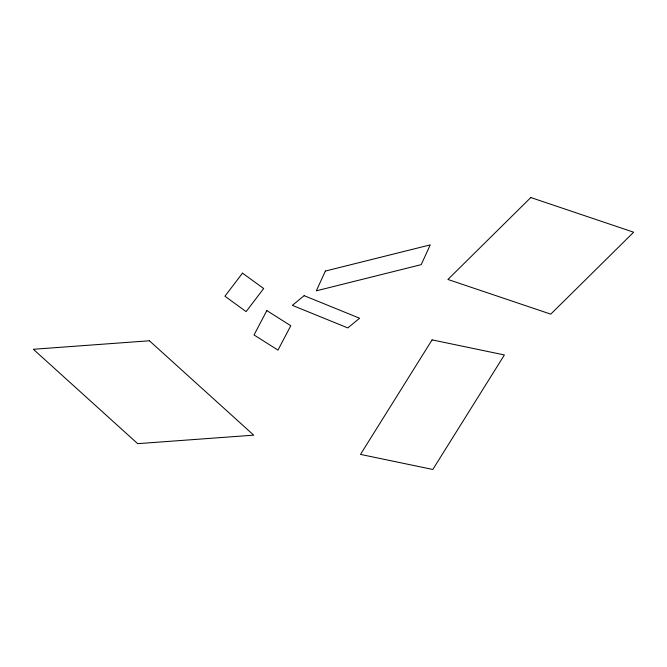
<?xml version="1.0" encoding="UTF-8"?>
<svg xmlns="http://www.w3.org/2000/svg" width="667" height="667" viewBox="0 0 667 667"><rect width="100%" height="100%" fill="white"/><g stroke="black" fill="none" stroke-linecap="round" stroke-linejoin="round"><path stroke-width="1" d="M325.371 271.06L316.341 290.82L421.219 264.641L430.248 244.881L325.371 271.06M266.833 310.597L254.035 334.959L277.981 350.1L290.779 325.729L266.833 310.597M432.091 339.887L360.497 454.402L432.816 469.468L504.402 354.952L432.091 339.887M242.496 273.137L224.937 296.223L246.115 311.614L263.673 288.528L242.496 273.137M530.815 197.532L447.924 279.465L550.767 314.14L633.65 232.208L530.815 197.532M304.16 295.681L292.346 305.361L347.807 327.914L359.621 318.234L304.16 295.681M149.4 340.77L33.35 349.275L137.677 443.663L253.727 435.159L149.4 340.77"/></g></svg>
